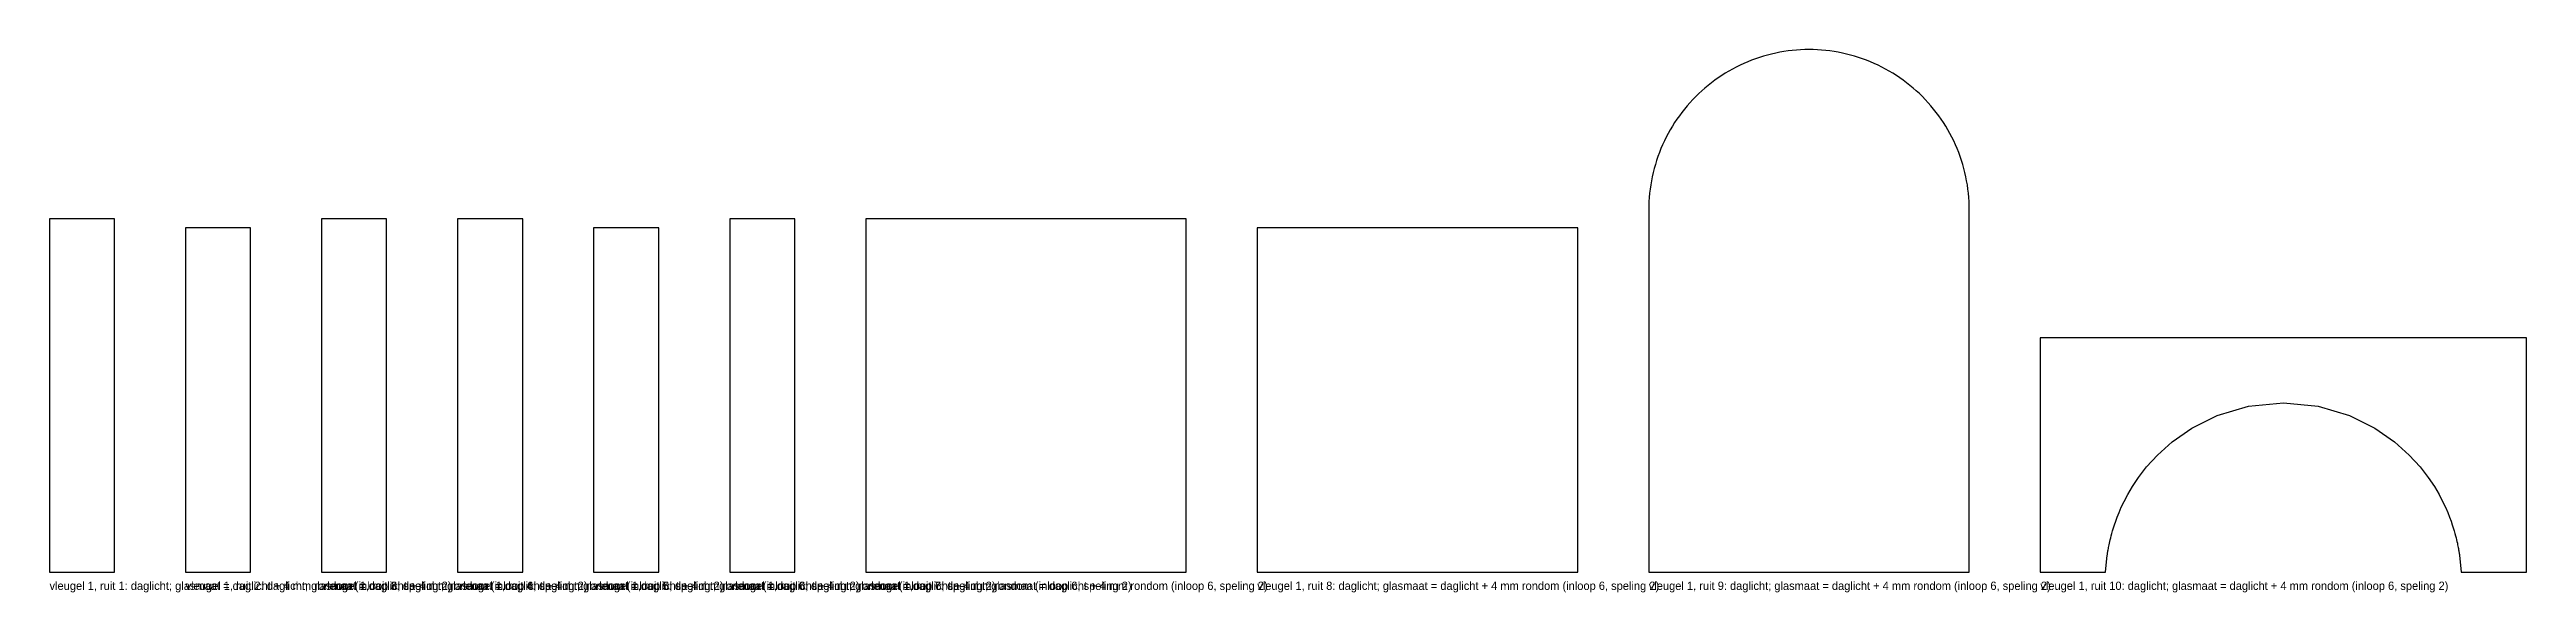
# Model space of a CAD drawing. Header units: millimetres. Extents: x 0 to 4188, y -34 to 883.
import ezdxf

# ---------------------------------------------------------------- set-up
doc = ezdxf.new("R2010")
doc.units = ezdxf.units.MM

msp = doc.modelspace()

# ---------------------------------------------------------------- linework, layer by layer
at = {"layer": 'DAGLICHT'}
for p, q in [((2939.6274, 880.3482), (2932.6063, 879.3302)), ((2946.6728, 881.1821), (2939.6274, 880.3482)), ((2953.7376, 881.8313), (2946.6728, 881.1821)), ((2960.817, 882.2953), (2953.7376, 881.8313)), ((2967.906, 882.5738), (2960.817, 882.2953)), ((2975, 882.6667), (2967.906, 882.5738)), ((2982.094, 882.5738), (2975, 882.6667)), ((2989.183, 882.2953), (2982.094, 882.5738)), ((2996.2624, 881.8313), (2989.183, 882.2953)), ((3003.3272, 881.1821), (2996.2624, 881.8313)), ((3010.3726, 880.3482), (3003.3272, 881.1821)), ((3017.3937, 879.3302), (3010.3726, 880.3482)), ((2827.4028, 838.9464), (2821.5039, 835.0049)), ((2833.4029, 842.7322), (2827.4028, 838.9464)), ((2839.5, 846.3596), (2833.4029, 842.7322)), ((2845.69, 849.8261), (2839.5, 846.3596)), ((2851.9686, 853.1294), (2845.69, 849.8261)), ((2858.3315, 856.2673), (2851.9686, 853.1294)), ((2864.7744, 859.2375), (2858.3315, 856.2673)), ((2871.2928, 862.038), (2864.7744, 859.2375)), ((2877.8823, 864.667), (2871.2928, 862.038)), ((2884.5383, 867.1225), (2877.8823, 864.667)), ((2891.2564, 869.403), (2884.5383, 867.1225)), ((2898.0318, 871.5068), (2891.2564, 869.403)), ((2904.86, 873.4326), (2898.0318, 871.5068)), ((2911.7363, 875.1789), (2904.86, 873.4326)), ((2918.6559, 876.7447), (2911.7363, 875.1789)), ((2925.6142, 878.1287), (2918.6559, 876.7447)), ((2932.6063, 879.3302), (2925.6142, 878.1287)), ((3024.3858, 878.1287), (3017.3937, 879.3302)), ((3031.3441, 876.7447), (3024.3858, 878.1287)), ((3038.2637, 875.1789), (3031.3441, 876.7447)), ((3045.14, 873.4326), (3038.2637, 875.1789)), ((3051.9682, 871.5068), (3045.14, 873.4326)), ((3058.7436, 869.403), (3051.9682, 871.5068)), ((3065.4617, 867.1225), (3058.7436, 869.403)), ((3072.1177, 864.667), (3065.4617, 867.1225)), ((3078.7072, 862.038), (3072.1177, 864.667)), ((3085.2256, 859.2375), (3078.7072, 862.038)), ((3091.6685, 856.2673), (3085.2256, 859.2375)), ((3098.0314, 853.1294), (3091.6685, 856.2673)), ((3104.31, 849.8261), (3098.0314, 853.1294)), ((3110.5, 846.3596), (3104.31, 849.8261)), ((3116.5971, 842.7322), (3110.5, 846.3596)), ((3122.5972, 838.9464), (3116.5971, 842.7322)), ((3128.4961, 835.0049), (3122.5972, 838.9464)), ((2778.4235, 798.2108), (2773.6078, 793.0011)), ((2783.3741, 803.2926), (2778.4235, 798.2108)), ((2788.4559, 808.2431), (2783.3741, 803.2926)), ((2793.6656, 813.0589), (2788.4559, 808.2431)), ((2798.9996, 817.7367), (2793.6656, 813.0589)), ((2804.4542, 822.2732), (2798.9996, 817.7367)), ((2810.0257, 826.6654), (2804.4542, 822.2732)), ((2815.7102, 830.9103), (2810.0257, 826.6654)), ((2821.5039, 835.0049), (2815.7102, 830.9103)), ((3134.2898, 830.9103), (3128.4961, 835.0049)), ((3139.9743, 826.6654), (3134.2898, 830.9103)), ((3145.5458, 822.2732), (3139.9743, 826.6654)), ((3151.0004, 817.7367), (3145.5458, 822.2732)), ((3156.3344, 813.0589), (3151.0004, 817.7367)), ((3161.5441, 808.2431), (3156.3344, 813.0589)), ((3166.6259, 803.2926), (3161.5441, 808.2431)), ((3171.5765, 798.2108), (3166.6259, 803.2926)), ((3176.3922, 793.0011), (3171.5765, 798.2108)), ((2747.7203, 759.2638), (2743.9345, 753.2638)), ((2751.6618, 765.1628), (2747.7203, 759.2638)), ((2755.7564, 770.9565), (2751.6618, 765.1628)), ((2760.0012, 776.641), (2755.7564, 770.9565)), ((2764.3934, 782.2125), (2760.0012, 776.641)), ((2768.93, 787.6671), (2764.3934, 782.2125)), ((2773.6078, 793.0011), (2768.93, 787.6671)), ((3181.07, 787.6671), (3176.3922, 793.0011)), ((3185.6066, 782.2125), (3181.07, 787.6671)), ((3189.9988, 776.641), (3185.6066, 782.2125)), ((3194.2436, 770.9565), (3189.9988, 776.641)), ((3198.3382, 765.1628), (3194.2436, 770.9565)), ((3202.2797, 759.2638), (3198.3382, 765.1628)), ((3206.0655, 753.2638), (3202.2797, 759.2638)), ((2724.6286, 715.3739), (2721.9997, 708.7844)), ((2727.4292, 721.8923), (2724.6286, 715.3739)), ((2730.3994, 728.3352), (2727.4292, 721.8923)), ((2733.5372, 734.6981), (2730.3994, 728.3352)), ((2736.8406, 740.9767), (2733.5372, 734.6981)), ((2740.3071, 747.1667), (2736.8406, 740.9767)), ((2743.9345, 753.2638), (2740.3071, 747.1667)), ((3209.6929, 747.1667), (3206.0655, 753.2638)), ((3213.1594, 740.9767), (3209.6929, 747.1667)), ((3216.4628, 734.6981), (3213.1594, 740.9767)), ((3219.6006, 728.3352), (3216.4628, 734.6981)), ((3222.5708, 721.8923), (3219.6006, 728.3352)), ((3225.3714, 715.3739), (3222.5708, 721.8923)), ((3228.0003, 708.7844), (3225.3714, 715.3739)), ((2711.4878, 674.9304), (2709.922, 668.0107)), ((2713.2341, 681.8066), (2711.4878, 674.9304)), ((2715.1599, 688.6348), (2713.2341, 681.8066)), ((2717.2637, 695.4103), (2715.1599, 688.6348)), ((2719.5442, 702.1283), (2717.2637, 695.4103)), ((2721.9997, 708.7844), (2719.5442, 702.1283)), ((3230.4558, 702.1283), (3228.0003, 708.7844)), ((3232.7363, 695.4103), (3230.4558, 702.1283)), ((3234.8401, 688.6348), (3232.7363, 695.4103)), ((3236.7659, 681.8066), (3234.8401, 688.6348)), ((3238.5122, 674.9304), (3236.7659, 681.8066)), ((3240.078, 668.0107), (3238.5122, 674.9304)), ((2704.8354, 632.9291), (2704.3714, 625.8497)), ((2705.4846, 639.9939), (2704.8354, 632.9291)), ((2706.3184, 647.0393), (2705.4846, 639.9939)), ((2707.3365, 654.0604), (2706.3184, 647.0393)), ((2708.5379, 661.0525), (2707.3365, 654.0604)), ((2709.922, 668.0107), (2708.5379, 661.0525)), ((3241.4621, 661.0525), (3240.078, 668.0107)), ((3242.6635, 654.0604), (3241.4621, 661.0525)), ((3243.6816, 647.0393), (3242.6635, 654.0604)), ((3244.5154, 639.9939), (3243.6816, 647.0393)), ((3245.1646, 632.9291), (3244.5154, 639.9939)), ((3245.6286, 625.8497), (3245.1646, 632.9291)), ((110, 596.6667), (0, 596.6667)), ((0, 596.6667), (0, 0)), ((110, 0), (110, 596.6667)), ((570, 596.6667), (460, 596.6667)), ((460, 596.6667), (460, 0)), ((570, 0), (570, 596.6667)), ((800, 596.6667), (690, 596.6667)), ((690, 596.6667), (690, 0)), ((800, 0), (800, 596.6667)), ((1260, 596.6667), (1150, 596.6667)), ((1150, 596.6667), (1150, 0)), ((1260, 0), (1260, 596.6667)), ((1922, 596.6667), (1380, 596.6667)), ((1380, 596.6667), (1380, 0)), ((1922, 0), (1922, 596.6667)), ((2704.0929, 618.7606), (2704, 611.6667)), ((2704, 611.6667), (2704, 0)), ((2704.3714, 625.8497), (2704.0929, 618.7606)), ((3245.9071, 618.7606), (3245.6286, 625.8497)), ((3246, 611.6667), (3245.9071, 618.7606)), ((3246, 0), (3246, 611.6667)), ((3246, 611.6667), (3246, 611.6667)), ((340, 581.6667), (230, 581.6667)), ((230, 581.6667), (230, 0)), ((340, 0), (340, 581.6667)), ((1030, 581.6667), (920, 581.6667)), ((920, 581.6667), (920, 0)), ((1030, 0), (1030, 581.6667)), ((2584, 581.6667), (2042, 581.6667)), ((2042, 581.6667), (2042, 0)), ((2584, 0), (2584, 581.6667)), ((4188, 396), (3366, 396)), ((3366, 396), (3366, 0)), ((4188, 0), (4188, 396)), ((3622.1368, 243.1054), (3665.2114, 264.4715)), ((3665.2114, 264.4715), (3717.969, 280.1548)), ((3717.969, 280.1548), (3777, 286)), ((3777, 286), (3836.031, 280.1548)), ((3836.031, 280.1548), (3888.7886, 264.4715)), ((3888.7886, 264.4715), (3931.8632, 243.1054)), ((3564.1609, 197.8391), (3588.9668, 220.0415)), ((3588.9668, 220.0415), (3622.1368, 243.1054)), ((3931.8632, 243.1054), (3965.0332, 220.0415)), ((3965.0332, 220.0415), (3989.8391, 197.8391)), ((3532.0662, 159.9527), (3545.7654, 177.6955)), ((3545.7654, 177.6955), (3564.1609, 197.8391)), ((3989.8391, 197.8391), (4008.2346, 177.6955)), ((4008.2346, 177.6955), (4021.9338, 159.9527)), ((3507.7774, 119.6113), (3513.8787, 131.1785)), ((3513.8787, 131.1785), (3521.7525, 144.5297)), ((3521.7525, 144.5297), (3532.0662, 159.9527)), ((4021.9338, 159.9527), (4032.2475, 144.5297)), ((4032.2475, 144.5297), (4040.1213, 131.1785)), ((4040.1213, 131.1785), (4046.2226, 119.6113)), ((3491.4463, 80.1846), (3493.5357, 86.2373)), ((3493.5357, 86.2373), (3496.063, 93.0527)), ((3496.063, 93.0527), (3499.1538, 100.7692)), ((3499.1538, 100.7692), (3502.9797, 109.5547)), ((3502.9797, 109.5547), (3507.7774, 119.6113)), ((4046.2226, 119.6113), (4051.0203, 109.5547)), ((4051.0203, 109.5547), (4054.8462, 100.7692)), ((4054.8462, 100.7692), (4057.937, 93.0527)), ((4057.937, 93.0527), (4060.4643, 86.2373)), ((4060.4643, 86.2373), (4062.5537, 80.1846)), ((3481.4161, 41.8431), (3481.8452, 44.031)), ((3481.8452, 44.031), (3482.3269, 46.3902)), ((3482.3269, 46.3902), (3482.8699, 48.9413)), ((3482.8699, 48.9413), (3483.485, 51.708)), ((3483.485, 51.708), (3484.1853, 54.7178)), ((3484.1853, 54.7178), (3484.9871, 58.0032)), ((3484.9871, 58.0032), (3485.9106, 61.6025)), ((3485.9106, 61.6025), (3486.9811, 65.5608)), ((3486.9811, 65.5608), (3488.231, 69.9321)), ((3488.231, 69.9321), (3489.7015, 74.7808)), ((3489.7015, 74.7808), (3491.4463, 80.1846)), ((4062.5537, 80.1846), (4064.2985, 74.7808)), ((4064.2985, 74.7808), (4065.769, 69.9321)), ((4065.769, 69.9321), (4067.0189, 65.5608)), ((4067.0189, 65.5608), (4068.0894, 61.6025)), ((4068.0894, 61.6025), (4069.0129, 58.0032)), ((4069.0129, 58.0032), (4069.8147, 54.7178)), ((4069.8147, 54.7178), (4070.515, 51.708)), ((4070.515, 51.708), (4071.1301, 48.9413)), ((4071.1301, 48.9413), (4071.6731, 46.3902)), ((4071.6731, 46.3902), (4072.1548, 44.031)), ((4072.1548, 44.031), (4072.5839, 41.8431)), ((0, 0), (110, 0)), ((230, 0), (340, 0)), ((460, 0), (570, 0)), ((690, 0), (800, 0)), ((920, 0), (1030, 0)), ((1150, 0), (1260, 0)), ((1380, 0), (1922, 0)), ((2042, 0), (2584, 0)), ((2704, 0), (3246, 0)), ((3366, 0), (3474, 0)), ((3474, 0), (3476.3755, 0.0312)), ((3476.3755, 0.0312), (3479.2029, 28.7937)), ((3479.2029, 28.7937), (3479.3966, 30.0914)), ((3479.3966, 30.0914), (3479.6084, 31.4674)), ((3479.6084, 31.4674), (3479.8404, 32.929)), ((3479.8404, 32.929), (3480.0954, 34.4841)), ((3480.0954, 34.4841), (3480.3765, 36.142)), ((3480.3765, 36.142), (3480.6873, 37.913)), ((3480.6873, 37.913), (3481.0321, 39.8089)), ((3481.0321, 39.8089), (3481.4161, 41.8431)), ((4072.5839, 41.8431), (4072.9679, 39.8089)), ((4072.9679, 39.8089), (4073.3127, 37.913)), ((4073.3127, 37.913), (4073.6235, 36.142)), ((4073.6235, 36.142), (4073.9046, 34.4841)), ((4073.9046, 34.4841), (4074.1596, 32.929)), ((4074.1596, 32.929), (4074.3916, 31.4674)), ((4074.3916, 31.4674), (4074.6034, 30.0914)), ((4074.6034, 30.0914), (4074.7971, 28.7937)), ((4074.7971, 28.7937), (4077.6245, 0.0312)), ((4077.6245, 0.0312), (4080, 0)), ((4080, 0), (4188, 0))]:
    msp.add_line(p, q, dxfattribs=at)

# ---------------------------------------------------------------- texts
at = {"layer": 'TEKST'}
for s, p in [('vleugel 1, ruit 1: daglicht; glasmaat = daglicht + 4 mm rondom (inloop 6, speling 2)', (0, -30)), ('vleugel 1, ruit 2: daglicht; glasmaat = daglicht + 4 mm rondom (inloop 6, speling 2)', (230, -30)), ('vleugel 1, ruit 3: daglicht; glasmaat = daglicht + 4 mm rondom (inloop 6, speling 2)', (460, -30)), ('vleugel 1, ruit 4: daglicht; glasmaat = daglicht + 4 mm rondom (inloop 6, speling 2)', (690, -30)), ('vleugel 1, ruit 5: daglicht; glasmaat = daglicht + 4 mm rondom (inloop 6, speling 2)', (920, -30)), ('vleugel 1, ruit 6: daglicht; glasmaat = daglicht + 4 mm rondom (inloop 6, speling 2)', (1150, -30)), ('vleugel 1, ruit 7: daglicht; glasmaat = daglicht + 4 mm rondom (inloop 6, speling 2)', (1380, -30)), ('vleugel 1, ruit 8: daglicht; glasmaat = daglicht + 4 mm rondom (inloop 6, speling 2)', (2042, -30)), ('vleugel 1, ruit 9: daglicht; glasmaat = daglicht + 4 mm rondom (inloop 6, speling 2)', (2704, -30)), ('vleugel 1, ruit 10: daglicht; glasmaat = daglicht + 4 mm rondom (inloop 6, speling 2)', (3366, -30))]:
    msp.add_text(s, height=14, dxfattribs=at).set_placement(p)

doc.saveas('drawing.dxf')
